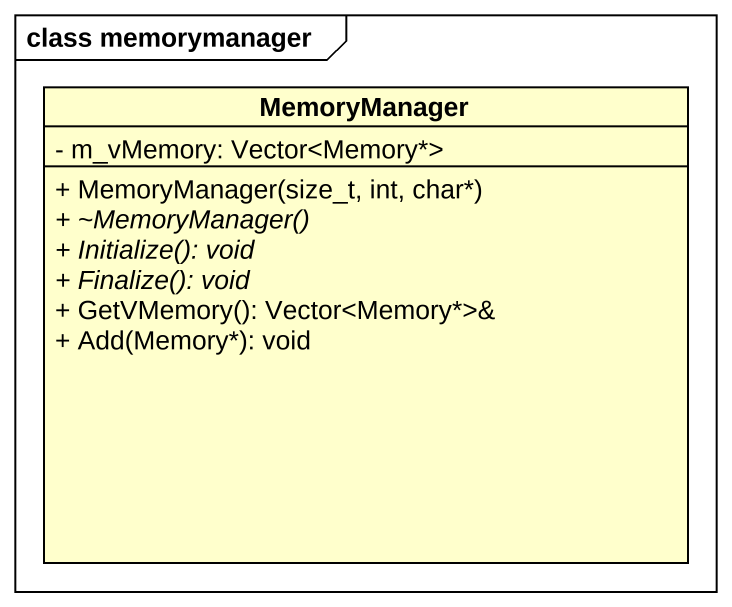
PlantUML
@startuml
mainframe class memorymanager
hide circle
hide empty members
skinparam classAttributeIconSize 0
class MemoryManager {
  - m_vMemory: Vector<Memory*>
  + MemoryManager(size_t, int, char*)
  {abstract} + ~MemoryManager()
  {abstract} + Initialize(): void
  {abstract} + Finalize(): void
  + GetVMemory(): Vector<Memory*>&
  + Add(Memory*): void
}
@enduml
